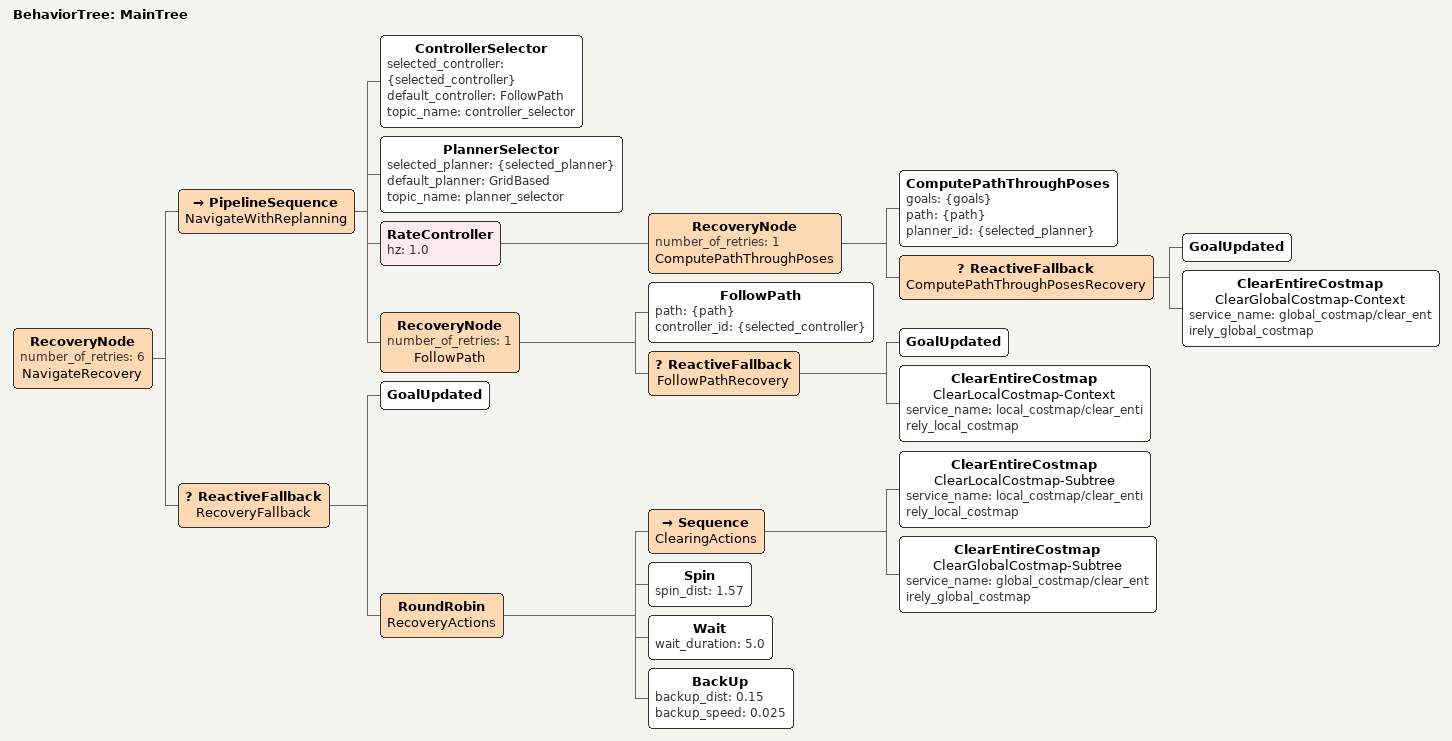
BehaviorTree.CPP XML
<!--
  navigate_through_poses.xml
  Tuần tra qua nhiều waypoint, có logic retry và recovery.
-->
<root BTCPP_format="4" main_tree_to_execute="MainTree">
  <BehaviorTree ID="MainTree">
    <RecoveryNode number_of_retries="6" name="NavigateRecovery">
      <PipelineSequence name="NavigateWithReplanning">
        <ControllerSelector selected_controller="{selected_controller}"
          default_controller="FollowPath"
          topic_name="controller_selector"/>
        <PlannerSelector selected_planner="{selected_planner}"
          default_planner="GridBased"
          topic_name="planner_selector"/>
        <RateController hz="1.0">
          <RecoveryNode number_of_retries="1" name="ComputePathThroughPoses">
            <ComputePathThroughPoses goals="{goals}"
              path="{path}"
              planner_id="{selected_planner}"/>
            <ReactiveFallback name="ComputePathThroughPosesRecovery">
              <GoalUpdated/>
              <ClearEntireCostmap name="ClearGlobalCostmap-Context"
                service_name="global_costmap/clear_entirely_global_costmap"/>
            </ReactiveFallback>
          </RecoveryNode>
        </RateController>
        <RecoveryNode number_of_retries="1" name="FollowPath">
          <FollowPath path="{path}"
            controller_id="{selected_controller}"/>
          <ReactiveFallback name="FollowPathRecovery">
            <GoalUpdated/>
            <ClearEntireCostmap name="ClearLocalCostmap-Context"
              service_name="local_costmap/clear_entirely_local_costmap"/>
          </ReactiveFallback>
        </RecoveryNode>
      </PipelineSequence>
      <ReactiveFallback name="RecoveryFallback">
        <GoalUpdated/>
        <RoundRobin name="RecoveryActions">
          <Sequence name="ClearingActions">
            <ClearEntireCostmap name="ClearLocalCostmap-Subtree"
              service_name="local_costmap/clear_entirely_local_costmap"/>
            <ClearEntireCostmap name="ClearGlobalCostmap-Subtree"
              service_name="global_costmap/clear_entirely_global_costmap"/>
          </Sequence>
          <Spin spin_dist="1.57"/>
          <Wait wait_duration="5.0"/>
          <BackUp backup_dist="0.15" backup_speed="0.025"/>
        </RoundRobin>
      </ReactiveFallback>
    </RecoveryNode>
  </BehaviorTree>
</root>
